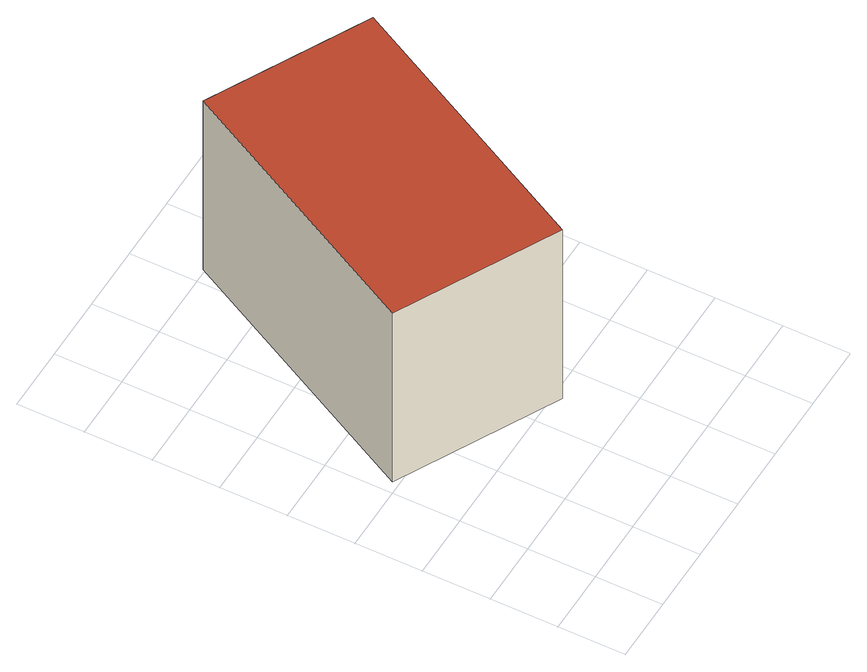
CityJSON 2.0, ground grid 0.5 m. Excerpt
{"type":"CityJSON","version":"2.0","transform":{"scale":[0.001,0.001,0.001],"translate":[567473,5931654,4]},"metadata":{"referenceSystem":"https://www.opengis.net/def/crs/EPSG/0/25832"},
"CityObjects":{
"building1":{"type":"Building","attributes":{"Grundfläche 2D":"2.934511","Grundhöhe NN":"4.861"},"geometry":[{"type":"Solid","lod":"3","boundaries":[[[[0,1,2,3]],[[4,5,3,2]],[[5,6,0,3]],[[6,7,1,0]],[[7,4,2,1]],[[7,6,5,4]]]],"semantics":{"surfaces":[{"type":"RoofSurface"},{"type":"WallSurface"},{"type":"GroundSurface"}],"values":[[0,1,1,1,1,2]]}}]}
},
"vertices":[
[2286,2911,2486],[1115,3521,2486],[88,1550,2486],[1259,940,2486],[88,1550,861],[1259,940,861],[2286,2911,861],[1115,3521,861]
]}
